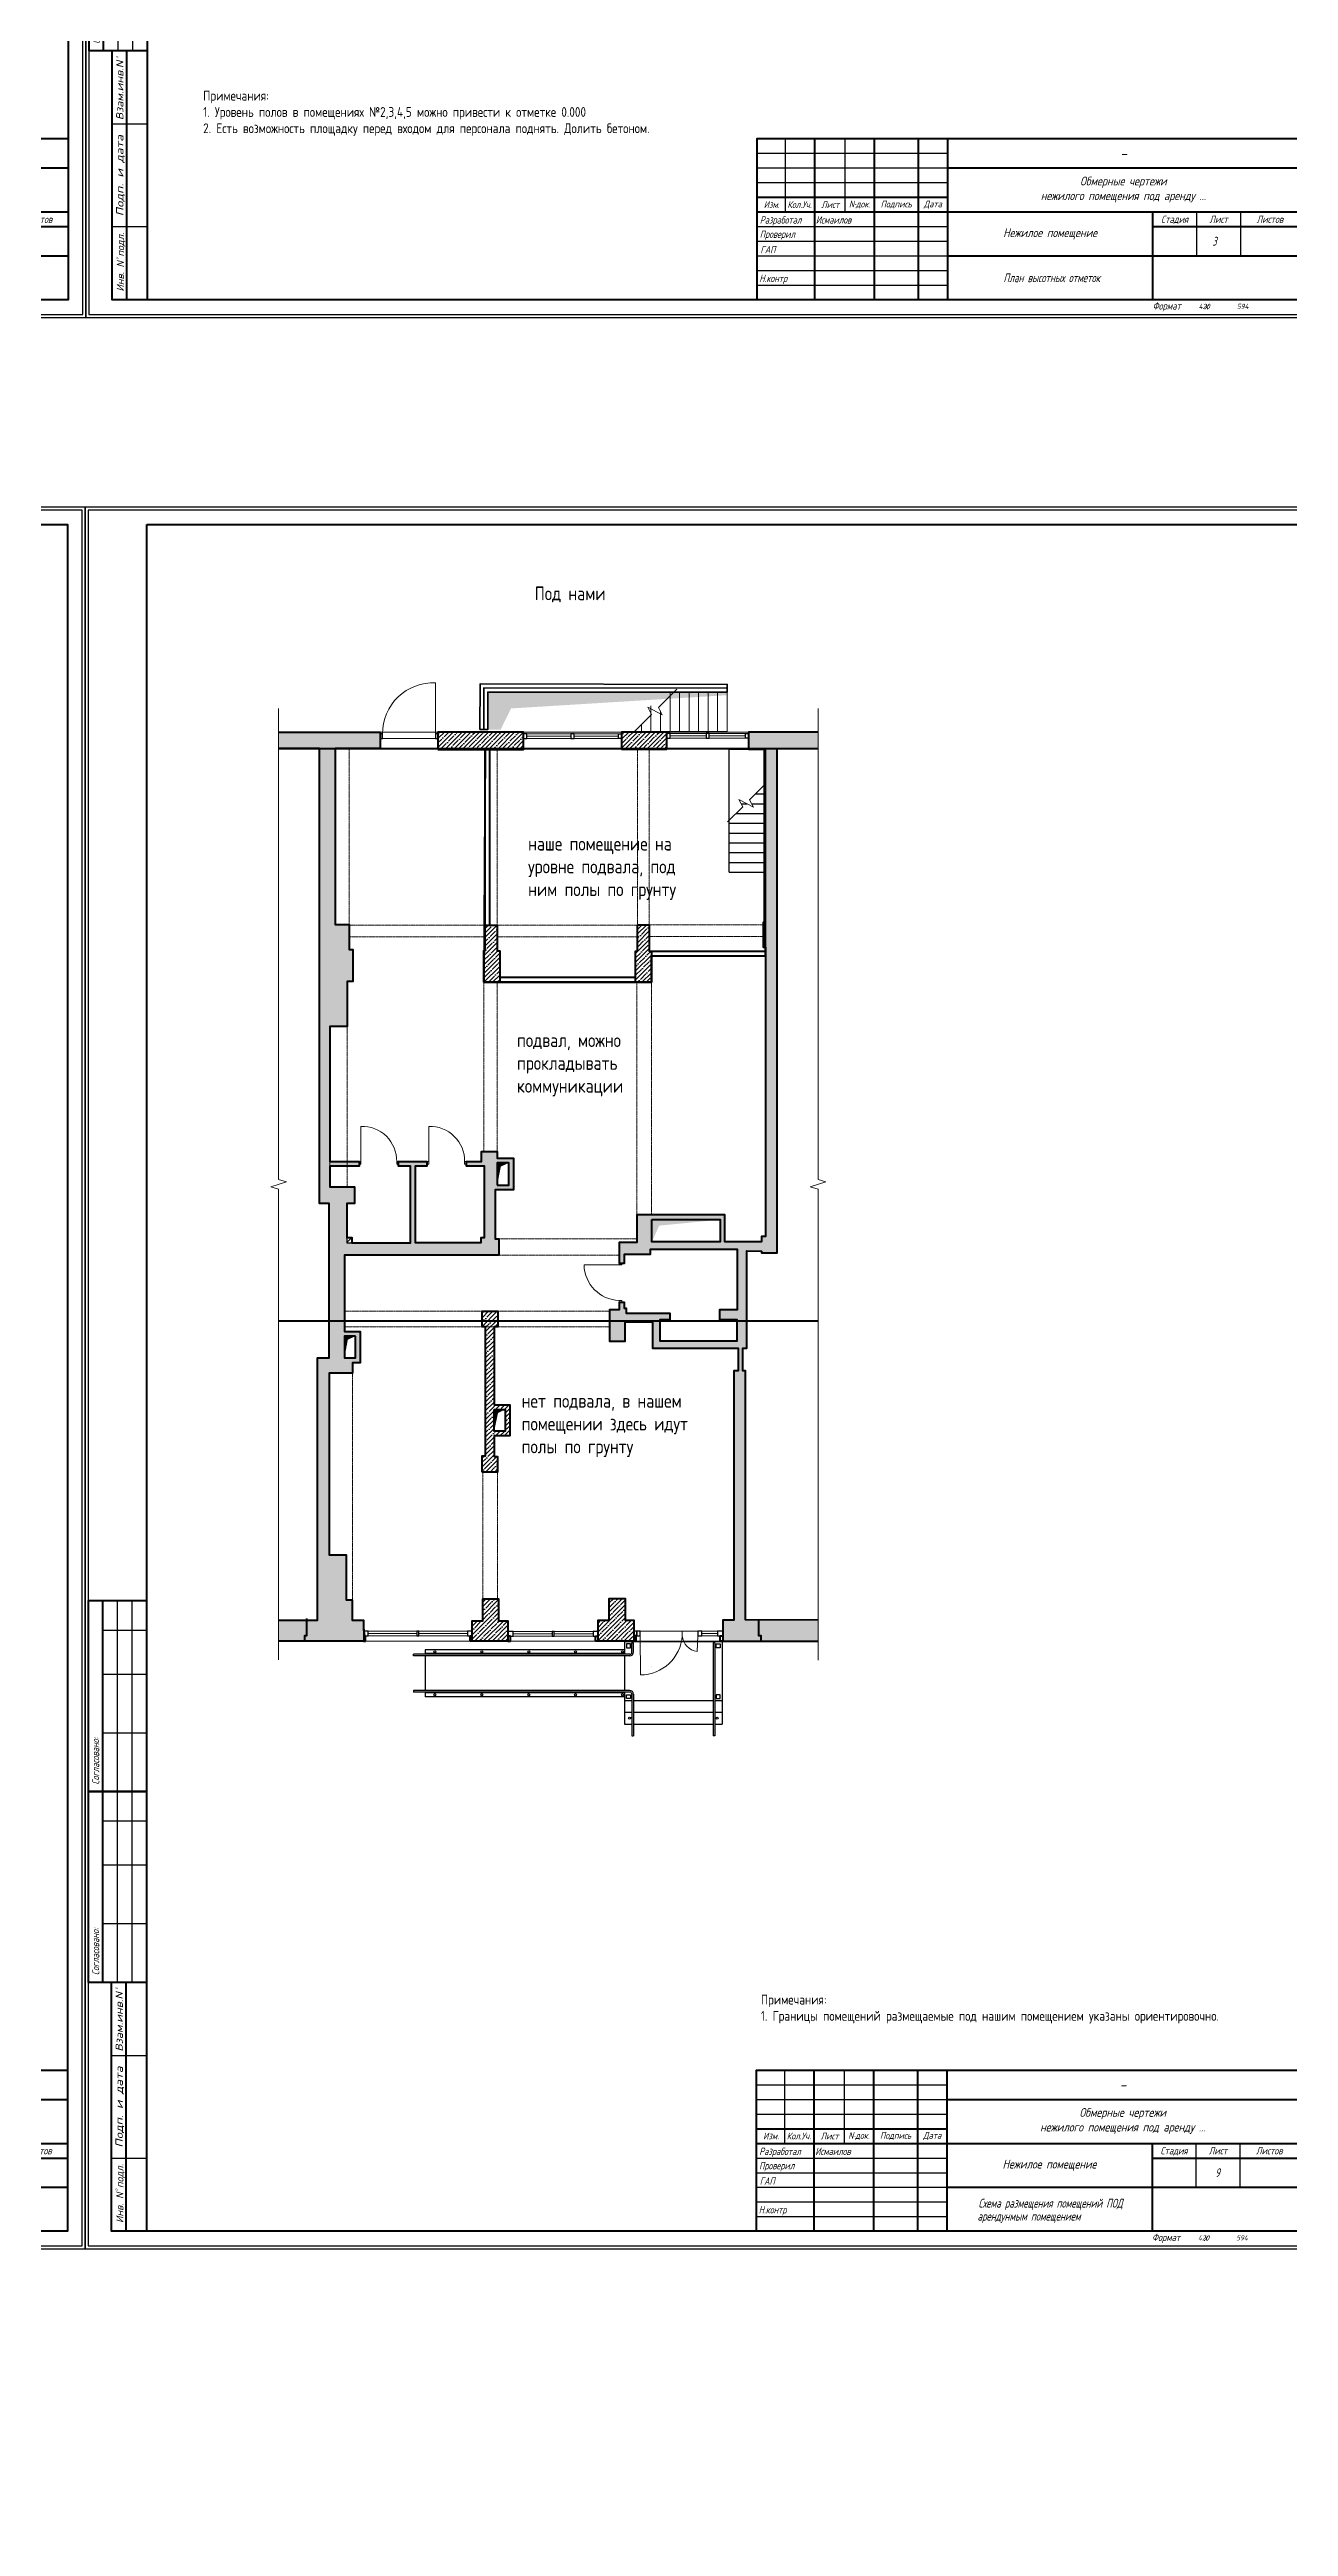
# Model space of a CAD drawing. Header units: millimetres. Extents: x -85477 to 745244, y -3684 to 128206.
# Drawn here: x 607434 to 639140, y -3684 to 59667 of the extents above; entities that cross this region are included whole.
import ezdxf
from ezdxf.enums import TextEntityAlignment as Align

# ---------------------------------------------------------------- set-up
doc = ezdxf.new("R2010")
doc.units = ezdxf.units.MM
doc.linetypes.add('ACAD_ISO02W100', pattern=[15, 12, -3])
for name, color, linetype, lineweight in [('FORMAT', 7, 'Continuous', 15), ('РАЗМЕРЫ', 5, 'Continuous', 15), ('СТЕНЫ 01', 7, 'Continuous', 50)]:
    doc.layers.add(name, color=color, linetype=linetype, lineweight=lineweight)
doc.layers.add('ФОРМАТ', color=7, linetype='Continuous')
doc.layers.add('ШТРИХОВКА', color=3, linetype='Continuous', transparency=0.5)
doc.styles.add('07', font='simplex.shx', dxfattribs={"width": 0.7, "oblique": 15})
doc.styles.add('ism - 02', font='simplex.shx', dxfattribs={"width": 0.8, "oblique": 15, "height": 150})
doc.styles.add('simplex', font='simplex.shx', dxfattribs={"width": 0.8, "oblique": 15})
doc.styles.get("Standard").update_dxf_attribs({"font": 'arial.ttf'})
doc.styles.add('TITLE', font='romant.shx', dxfattribs={"width": 0.8})
doc.linetypes.add('ограждение2', pattern='A,6.35,-2.54,[132,ltypeshp.shx,S=2.54,R=0,X=-2.54,Y=0],-2.54,25.4', length=36.83)
doc.dimstyles.new('горизонтальный М100', dxfattribs={"dimscale": 100, "dimtxt": 3, "dimasz": 2, "dimexe": 2, "dimexo": 1, "dimgap": 1, "dimtad": 1, "dimtih": 1, "dimtoh": 1, "dimdec": 0, "dimzin": 1, "dimdsep": 46, "dimtxsty": 'Standard', "dimblk": 'OBLIQUE', "dimcen": 0, "dimdle": 2, "dimadec": 0, "dimazin": 0, "dimtfac": 1, "dimtdec": 0, "dimtmove": 0, "dimatfit": 3, "dimfxl": 1, "dimtolj": 1, "dimtzin": 0, "dimarcsym": 0})
pattern_1 = [(45, (63000, -49398.51), (-112.2532, 112.2532), []), (45, (63112.25, -49398.51), (-112.2532, 112.2532), [198.4375, -39.6875, 0, -39.6875])]

# ---------------------------------------------------------------- blocks, each defined once
blk = doc.blocks.new('*D317')
at = {"layer": 'Defpoints', "color": 0, "linetype": 'ByBlock', "ltscale": 1.333333, "transparency": 16777216}
for p in [(-420, 0), (0, 0), (0, 0)]:
    blk.add_point(p, dxfattribs=at)
at = {"layer": 'ФОРМАТ', "color": 0, "linetype": 'ByBlock', "lineweight": -2, "ltscale": 1.333333, "transparency": 16777216}
blk.add_line((-420, 0), (0, 0), dxfattribs=at)
at = {"layer": 'ФОРМАТ', "color": 0, "linetype": 'ByBlock', "lineweight": -2, "ltscale": 1.333333, "transparency": 16777216, "insert": (-38.41, 3.78), "char_height": 150, "attachment_point": 5, "style": 'ism - 02'}
blk.add_mtext('\\A1;{\\H0.012x;420}', dxfattribs=at)
blk = doc.blocks.new('_None')
blk = doc.blocks.new('*D318')
at = {"layer": 'Defpoints', "color": 0, "linetype": 'ByBlock', "ltscale": 1.333333, "transparency": 16777216}
for p in [(0, 594), (0, 594), (0, 0)]:
    blk.add_point(p, dxfattribs=at)
at = {"layer": 'ФОРМАТ', "color": 0, "linetype": 'ByBlock', "lineweight": -2, "ltscale": 1.333333, "transparency": 16777216}
blk.add_line((0, 0), (0, 594), dxfattribs=at)
at = {"layer": 'ФОРМАТ', "color": 0, "linetype": 'ByBlock', "lineweight": -2, "ltscale": 1.333333, "transparency": 16777216, "insert": (-25.29, 3.78), "char_height": 150, "attachment_point": 5, "style": 'ism - 02'}
blk.add_mtext('\\A1;{\\H0.012x;594}', dxfattribs=at)
blk = doc.blocks.new('*U125')
at = {"layer": 'РАЗМЕРЫ', "color": 0, "ltscale": 100}
for p, q in [((0, -11842.5), (0, 200)), ((200, -11905), (-200, -12030)), ((-200, -12030), (0, -12092.5)), ((0, -11842.5), (200, -11905)), ((0, -24135), (0, -12092.5))]:
    blk.add_line(p, q, dxfattribs=at)
blk = doc.blocks.new('*U379')
at = {"layer": 'РАЗМЕРЫ', "color": 0, "ltscale": 100}
for p, q in [((-330, -330), (141, 141)), ((-978, -978), (-507, -507)), ((-233, -515), (-604, -321)), ((-604, -321), (-507, -507)), ((-330, -330), (-233, -515))]:
    blk.add_line(p, q, dxfattribs=at)
blk = doc.blocks.new('*U1236')
at = {"layer": 'РАЗМЕРЫ', "color": 0, "ltscale": 100}
for p, q in [((-243, -243), (141, 141)), ((-804, -804), (-420, -420)), ((-146, -429), (-517, -234)), ((-517, -234), (-420, -420)), ((-243, -243), (-146, -429))]:
    blk.add_line(p, q, dxfattribs=at)
blk = doc.blocks.new('*U316')
at = {"layer": 'ФОРМАТ', "linetype": 'ByBlock', "lineweight": -2, "ltscale": 1.333333}
for p, q in [((0, 594), (-420, 594)), ((-420, 594), (-420, 0)), ((0, 0), (0, 594)), ((-420, 0), (0, 0))]:
    blk.add_line(p, q, dxfattribs=at)
at = {"layer": 'ФОРМАТ', "linetype": 'ByBlock', "lineweight": -2}
for p, q in [((-409, 156), (-409, 221)), ((-404, 156), (-404, 221)), ((-409, 91), (-409, 156)), ((-404, 91), (-404, 156))]:
    blk.add_line(p, q, dxfattribs=at)
at = {"layer": 'ФОРМАТ', "lineweight": -2}
for p, q in [((-191, 56), (-126, 56)), ((-191, 51), (-126, 51)), ((-191, 46), (-126, 46)), ((-191, 31), (-126, 31)), ((-191, 26), (-126, 26)), ((-191, 21), (-126, 21)), ((-191, 16), (-126, 16)), ((-191, 11), (-126, 11))]:
    blk.add_line(p, q, dxfattribs=at)
at = {"layer": 'ФОРМАТ', "linetype": 'ByBlock', "lineweight": -2, "ltscale": 1.333333}
blk.add_lwpolyline([(-419, 1), (-1, 1), (-1, 593), (-419, 593)], close=True, dxfattribs=at)
at = {"layer": 'ФОРМАТ', "linetype": 'ByBlock', "lineweight": 40}
blk.add_lwpolyline([(-399, 588), (-6, 588), (-6, 6), (-399, 6)], close=True, dxfattribs=at)
for points in [[(-399, 221), (-419, 221), (-419, 156), (-399, 156)], [(-414, 156), (-414, 221)], [(-399, 156), (-419, 156), (-419, 91), (-399, 91)], [(-414, 91), (-414, 156)], [(-399, 6), (-406, 6), (-411, 6), (-411, 31), (-411, 66), (-411, 91), (-399, 91)], [(-406, 6), (-406, 91)]]:
    blk.add_lwpolyline(points, dxfattribs=at)
at = {"layer": 'ФОРМАТ', "linetype": 'ByBlock', "lineweight": -2}
for points in [[(-414, 211), (-399, 211)], [(-414, 196), (-399, 196)], [(-414, 176), (-399, 176)], [(-414, 146), (-399, 146)], [(-414, 131), (-399, 131)], [(-414, 111), (-399, 111)], [(-411, 66), (-399, 66)], [(-411, 31), (-399, 31)]]:
    blk.add_lwpolyline(points, dxfattribs=at)
at = {"layer": 'ФОРМАТ', "lineweight": 40}
for points in [[(-191, 6), (-191, 61), (-6, 61)], [(-171.4, 61), (-171.4, 5.97)], [(-151, 61), (-151, 6)], [(-136, 61), (-136, 6)], [(-126, 61), (-126, 6)], [(-126, 51), (-6, 51)], [(-191, 41), (-126, 41)], [(-191, 36), (-6, 36)], [(-56, 36), (-56, 6)], [(-56, 31), (-6, 31)], [(-126, 21), (-6, 21)]]:
    blk.add_lwpolyline(points, dxfattribs=at)
at = {"layer": 'ФОРМАТ', "lineweight": -2}
for points in [[(-181.4, 61), (-181.4, 36)], [(-161, 61), (-161, 36)], [(-41, 36), (-41, 21)], [(-26, 36), (-26, 21)]]:
    blk.add_lwpolyline(points, dxfattribs=at)
at = {"layer": 'ФОРМАТ', "linetype": 'ByBlock', "lineweight": -2, "style": 'ism - 02', "oblique": 15, "width": 0.8}
for s, height, p in [('Согласовано:', 2.5, (-415.23, 158.37)), ('о', 1, (-408.94, 88.48)), ('о', 1, (-408.94, 19.85))]:
    blk.add_text(s, height=height, rotation=90, dxfattribs=at).set_placement(p)
at = {"layer": 'ФОРМАТ', "lineweight": -2, "style": 'ism - 02', "oblique": 15, "width": 0.8}
blk.add_text('Согласовано:', height=2.5, rotation=90, dxfattribs=at).set_placement((-415.23, 93.37))
at = {"layer": 'ФОРМАТ', "lineweight": -2, "style": 'ism - 02', "oblique": 15}
for s, width, p, p2 in [('Взам.инв.N', 1.197279, (-407.16, 67.29), (-407.16, 87.57)), ('Подп. и дата', 1.359894, (-407.16, 34.54), (-407.16, 62.25)), ('Инв. N подл.', 1.088984, (-406.96, 8.84), (-406.96, 28.92))]:
    blk.add_text(s, height=2.5, rotation=90, dxfattribs=dict(at, width=width)).set_placement(p, p2, align=Align.FIT)
at = {"layer": 'ФОРМАТ', "lineweight": 20, "style": '07', "oblique": 15, "width": 0.7}
for s, p in [('Разработал', (-190.02, 31.28)), ('Исмаилов', (-170.92, 31.28)), ('Проверил', (-190.07, 26.4)), ('ГАП', (-189.85, 21.17)), ('Н.контр', (-190.2, 11.36))]:
    blk.add_text(s, height=2.5, dxfattribs=at).set_placement(p, align=Align.BOTTOM_LEFT)
at = {"layer": 'ФОРМАТ', "lineweight": -2, "style": 'ism - 02', "oblique": 15, "width": 0.8}
for s, p in [('Стадия', (-48.5, 33.5)), ('Лист', (-33.5, 33.5)), ('Листов', (-16, 33.5))]:
    blk.add_text(s, height=2.5, dxfattribs=at).set_placement(p, align=Align.MIDDLE_CENTER)
at = {"layer": 'ФОРМАТ', "lineweight": 20, "attachment_point": 5}
for s, insert, char_height, width, style in [('-', (-66, 56), 4, 120, 'ism - 02'), ('\\A1;Обмерные чертежи \\Pнежилого помещения под аренду ...', (-66, 43.63), 3, 120, 'ism - 02'), ('Изм.', (-186, 38.5), 2.3, 9, 'simplex'), ('Кол.Уч.', (-176.49, 38.5), 2.3, 9, 'simplex'), ('Лист', (-166, 38.5), 2.3, 9, 'simplex'), ('\\A1;N{\\W0.3;-}док.', (-156, 38.5), 2.3, 9, 'simplex'), ('Подпись', (-143.5, 38.5), 2.3, 14, 'simplex'), ('Дата', (-131, 38.5), 2.3, 9, 'simplex'), ('\\A1;Нежилое помещение', (-91, 28.5), 3, 70, 'ism - 02')]:
    blk.add_mtext(s, dxfattribs=dict(at, insert=insert, char_height=char_height, width=width, style=style))
at = {"layer": 'ФОРМАТ', "lineweight": -2, "insert": (-30.23, 3.61), "char_height": 2.5, "width": 51.5349, "attachment_point": 5, "line_spacing_factor": 0.8, "style": 'ism - 02'}
blk.add_mtext('\\pxsm1.1,ql;Формат      x', dxfattribs=at)
at = {"layer": 'ФОРМАТ', "linetype": 'ByBlock', "lineweight": -2, "ltscale": 1.333333}
dim = blk.add_linear_dim(base=(0, 594), p1=(0, 0), p2=(0, 594), angle=90, text='{\\H0.012x;<>}', dimstyle='горизонтальный М100', override={"dimscale": 1, "dimasz": 0, "dimexe": 0, "dimexo": 0, "dimtxsty": 'ism - 02', "dimblk1": 'None', "dimblk2": 'None', "dimsah": 1, "dimdle": 0, "dimse1": 1, "dimse2": 1, "dimtmove": 2, "dimfxl": 0}, dxfattribs=at)
dim.commit()
dim.dimension.update_dxf_attribs({"geometry": '*D318', "text_midpoint": (-25.29, 3.78), "dimtype": 160})
dim = blk.add_linear_dim(base=(0, 0), p1=(-420, 0), p2=(0, 0), text='{\\H0.012x;<>}', dimstyle='горизонтальный М100', override={"dimscale": 1, "dimasz": 0, "dimexe": 0, "dimexo": 0, "dimtxsty": 'ism - 02', "dimblk1": 'None', "dimblk2": 'None', "dimsah": 1, "dimdle": 0, "dimse1": 1, "dimse2": 1, "dimtmove": 2, "dimfxl": 0}, dxfattribs=at)
dim.commit()
dim.dimension.update_dxf_attribs({"geometry": '*D317', "text_midpoint": (-38.41, 3.78), "dimtype": 160})

msp = doc.modelspace()

# ---------------------------------------------------------------- hatches: boundary and pattern name
at = {"layer": 'ШТРИХОВКА'}
h = msp.add_hatch(color=254, dxfattribs=at)
h.dxf.hatch_style = 1
h.paths.add_polyline_path([(618650.6, 42273), (618979, 42273.3), (619243.9, 42814.2), (624775.6, 43154.1), (624775.6, 43231.2), (618650.6, 43231.2)])
h = msp.add_hatch(dxfattribs=at)
h.set_pattern_fill('ANSI35', color=254, scale=25)
h.set_pattern_definition(pattern_1)
h.paths.add_polyline_path([(618891.3, 30622.8), (619191.3, 30622.8), (619191.3, 31194.8), (618891.3, 31194.8)], flags=16)
h.paths.add_polyline_path([(615264.3, 26761.8), (614980.3, 26761.8), (614980.3, 26201.8), (615264.3, 26201.8)], flags=16)
h.paths.add_polyline_path([(613296.2, 19495.8), (614291.3, 19495.8), (614291.3, 26201.8), (614591.3, 26201.8), (614591.3, 30154.8), (614342.3, 30154.8), (614342.3, 41790.8), (613296.2, 41790.9), (613296.2, 42210.9), (615894.3, 42210.9), (615894.3, 41790.8), (614742.3, 41790.8), (614742.3, 37291.8), (615099.3, 37291.8), (615099.3, 36648.8), (615199.3, 36648.8), (615199.3, 35834.8), (615054.3, 35834.8), (615054.3, 34679.8), (614609.3, 34679.8), (614609.3, 31224.8), (615354.3, 31224.8), (615354.3, 31104.8), (614609.3, 31104.8), (614609.3, 30579.8), (615239.9, 30579.8), (615239.9, 30154.8), (615039.5, 30154.8), (615039.5, 29144.8), (616669.5, 29144.8), (616669.5, 31104.8), (616368.3, 31104.8), (616368.3, 31224.8), (617090.6, 31224.8), (617090.6, 31104.8), (616789.5, 31104.5), (616791.5, 29154.7), (618477.3, 29154.7), (618477.3, 29284.8), (618567, 29284.8), (618567, 31104.8), (618487.3, 31104.8), (618487.3, 31104.8), (618107.3, 31104.8), (618107.3, 31224.8), (618487.3, 31224.8), (618487.3, 31479.8), (618891.3, 31479.8), (618891.3, 31314.8), (619311.3, 31314.8), (619311.3, 30502.8), (618838.3, 30502.8), (618838.3, 29250.8), (618928.3, 29250.8), (618928.3, 28830.8), (614980.3, 28830.8), (614980.3, 26881.8), (615384.3, 26881.8), (615384.3, 26081.8), (615186.3, 26081.8), (615186.3, 25811.8), (614591.3, 25811.8), (614591.3, 21169.8), (615029.3, 21169.8), (615029.3, 20019.8), (615179.3, 20019.8), (615179.3, 19495.8), (615469.3, 19495.8), (615522.8, 18961.8), (613296.2, 18961.8)])
h = msp.add_hatch(dxfattribs=at)
h.set_pattern_fill('ANSI35', color=254, scale=25)
h.set_pattern_definition(pattern_1)
h.paths.add_polyline_path([(622071.3, 41776.8), (623233.3, 41776.8), (623233.3, 42210.8), (622071.3, 42210.8)])
h.paths.add_polyline_path([(617374.3, 41767.8), (619567.3, 41767.8), (619567.3, 42210.8), (617374.3, 42210.8)])
h = msp.add_hatch(dxfattribs=at)
h.set_pattern_fill('ANSI35', color=254, scale=25)
h.set_pattern_definition(pattern_1)
h.paths.add_polyline_path([(622850.3, 29739.8), (624595.3, 29739.8), (624595.3, 29174.8), (622850.3, 29174.8)], flags=16)
h.paths.add_polyline_path([(627100.5, 19499.3), (627100.5, 18959.8), (624664.3, 18959.8), (624664.3, 19499.8), (624946.3, 19499.8), (624946.3, 25875.8), (625056.3, 25875.8), (625056.3, 26451.8), (622863.3, 26451.8), (622863.3, 27125.8), (622167.3, 27125.8), (622167.3, 26628.8), (621767.3, 26628.8), (621767.3, 27435.8), (622012.3, 27435.8), (622012.3, 27620.8), (622152.3, 27620.8), (622152.3, 27470.8), (622197.3, 27470.8), (622197.3, 27342.8), (623320.3, 27342.8), (623320.3, 27182.8), (623062.3, 27182.8), (623062.3, 26632.8), (625027.3, 26632.7), (625027.3, 27183), (624582.8, 27182.5), (624582.8, 27432.9), (625028.6, 27432.7), (625030.8, 28982.8), (622815.3, 28982.8), (622815.3, 28860.8), (622147.3, 28860.8), (622147.3, 28630.8), (622012.3, 28630.8), (622012.3, 29154.8), (622465.3, 29154.8), (622465.3, 29859.8), (624715.3, 29859.8), (624715.3, 29174.8), (625654.3, 29174.8), (625654.3, 29309.8), (625754.3, 29309.8), (625754.3, 36709.8), (625696.3, 36709.8), (625696.3, 37339.8), (625719.3, 37339.8), (625719.3, 41774.8), (625321.3, 41774.8), (625321.3, 42210.8), (627100.5, 42210.8), (627100.5, 41790.8), (626054.3, 41790.8), (626054.3, 28889.8), (625654.3, 28889.8), (625654.3, 28937.4), (625279.3, 28938.3), (625279.3, 26451.8), (625177.8, 26451.8), (625177.8, 25875.8), (625246.3, 25875.8), (625246.3, 19504.3)])
h = msp.add_hatch(dxfattribs=at)
h.set_pattern_fill('ANSI35', color=254, scale=25)
h.set_pattern_definition(pattern_1)
h.paths.add_polyline_path([(622479.3, 37282.8), (622781.3, 37282.8), (622781.3, 36607.8), (622836.3, 36607.8), (622836.3, 35812.8), (622432.3, 35812.8), (622432.3, 36604.8), (622479.3, 36604.8)])
h.paths.add_polyline_path([(618581.3, 37273.8), (618891.3, 37273.8), (618891.3, 36618.8), (618956.3, 36618.8), (618956.3, 35810.8), (618551.3, 35810.8), (618551.3, 36622.8), (618581.3, 36622.8)])
h = msp.add_hatch(color=254, dxfattribs=at)
h.dxf.hatch_style = 1
h.paths.add_polyline_path([(618891.3, 30622.8), (618983.2, 31096.3), (619191.3, 31194.8), (618891.3, 31194.8)])
h = msp.add_hatch(dxfattribs=at)
h.set_pattern_fill('ANSI35', color=254, scale=25)
h.set_pattern_definition(pattern_1)
h.paths.add_polyline_path([(615039.5, 29144.8), (615169.5, 29144.8), (615169.5, 29284.8), (615039.5, 29284.8)])
h = msp.add_hatch(color=254, dxfattribs=at)
h.dxf.hatch_style = 1
h.paths.add_polyline_path([(622850.3, 29174.8), (623035.5, 29585.6), (624595.3, 29739.8), (622850.3, 29739.8)])
h = msp.add_hatch(dxfattribs=at)
h.set_pattern_fill('ANSI35', color=254, scale=25)
h.set_pattern_definition(pattern_1)
h.paths.add_polyline_path([(618813.3, 24885.8), (619095.3, 24885.8), (619095.3, 24327.8), (618813.3, 24327.8)], flags=16)
h.paths.add_polyline_path([(618508.3, 23282.8), (618508.3, 23702.8), (618595.3, 23702.8), (618595.3, 26996.8), (618503.3, 26996.8), (618503.3, 27396.8), (618903.3, 27396.8), (618903.3, 26996.8), (618813.3, 26996.8), (618813.3, 25005.8), (619215.3, 25005.8), (619215.3, 24207.8), (618815.3, 24207.8), (618815.3, 23682.8), (618900.3, 23682.8), (618900.3, 23282.8)])
h = msp.add_hatch(color=254, dxfattribs=at)
h.dxf.hatch_style = 1
h.paths.add_polyline_path([(614980.3, 26201.8), (615068.1, 26668), (615264.3, 26761.8), (614980.3, 26761.8)])
h = msp.add_hatch(color=254, dxfattribs=at)
h.dxf.hatch_style = 1
h.paths.add_polyline_path([(618813.3, 24327.8), (618912, 24796), (619095.3, 24885.8), (618813.3, 24885.8)])
h = msp.add_hatch(dxfattribs=at)
h.set_pattern_fill('ANSI35', color=254, scale=25)
h.set_pattern_definition(pattern_1)
h.paths.add_polyline_path([(618248.3, 18955.8), (618248.3, 19482.8), (618522.3, 19482.8), (618522.3, 20037.8), (618926.3, 20037.8), (618926.3, 19482.8), (619166.3, 19482.8), (619166.3, 18955.8)])
h.paths.add_polyline_path([(621470.3, 18959.8), (621470.3, 19494.8), (621758.3, 19494.8), (621758.3, 20050.8), (622163.3, 20050.8), (622163.3, 19494.8), (622385.3, 19494.8), (622385.3, 18959.8)])

# ---------------------------------------------------------------- linework, layer by layer
at = {"lineweight": 100}
for p, q in [((613296.2, 41790.9), (627100.5, 41790.8)), ((618581.3, 41767.8), (618551.3, 35810.8)), ((625754.3, 36487.8), (625754.3, 41790.8)), ((622836.3, 35810.8), (622836.3, 36487.8)), ((622836.3, 36487.8), (625754.3, 36487.8)), ((618551.3, 35810.8), (622836.3, 35810.8)), ((613296.2, 27151.5), (627100.5, 27151.5))]:
    msp.add_line(p, q, dxfattribs=at)
at = {"color": 254}
for p, q in [((624828, 41773.7), (625321.3, 41774.8)), ((624828, 40876.5), (624828, 41773.7)), ((624828, 38626.5), (624828, 40876.5)), ((625498.9, 40626.5), (625721.8, 40626.5)), ((624998.9, 40126.5), (625721.8, 40126.5)), ((625132.7, 40376.5), (625284.2, 40376.5)), ((625402.1, 40376.5), (625721.8, 40376.5)), ((624828, 39876.5), (625721.8, 39876.5)), ((624828, 39626.5), (625721.8, 39626.5)), ((624828, 39376.5), (625721.8, 39376.5)), ((624828, 39126.5), (625721.8, 39126.5)), ((624828, 38876.5), (625721.8, 38876.5)), ((624828, 38626.5), (625721.8, 38626.5)), ((622287.8, 18624.3), (616747.8, 18624.3)), ((616747.8, 18584.3), (616747.8, 18624.3)), ((622287.8, 18584.3), (616747.8, 18584.3)), ((622147.8, 18739.3), (617047.8, 18739.3)), ((617047.8, 18739.3), (617047.8, 18624.3)), ((622147.8, 18639.3), (617047.8, 18639.3)), ((617047.8, 18584.3), (617047.8, 17694.3)), ((617292.8, 18664.3), (617292.8, 18624.3)), ((617302.8, 18664.3), (617302.8, 18624.3)), ((618492.8, 18664.3), (618492.8, 18624.3)), ((618502.8, 18664.3), (618502.8, 18624.3)), ((619692.8, 18664.3), (619692.8, 18624.3)), ((619702.8, 18664.3), (619702.8, 18624.3)), ((620892.8, 18664.3), (620892.8, 18624.3)), ((620902.8, 18664.3), (620902.8, 18624.3)), ((622092.8, 18664.3), (622092.8, 18624.3)), ((622102.8, 18664.3), (622102.8, 18624.3)), ((624647.8, 18939.3), (622147.8, 18939.3)), ((622147.8, 18939.3), (622147.8, 18624.3)), ((622147.8, 18584.3), (622147.8, 17694.3)), ((622297.8, 18889.3), (622197.8, 18889.3)), ((622197.8, 18889.3), (622197.8, 18789.3)), ((622197.8, 18789.3), (622297.8, 18789.3)), ((622297.8, 18789.3), (622297.8, 18889.3)), ((622337.8, 18849.3), (622297.8, 18849.3)), ((622337.8, 18839.3), (622297.8, 18839.3)), ((622337.8, 18674.3), (622337.8, 18914.1)), ((622337.8, 18914.1), (622377.8, 18914.1)), ((622377.8, 18674.3), (622377.8, 18914.1)), ((624417.8, 18914.1), (624417.8, 16539.3)), ((624457.8, 18914.1), (624417.8, 18914.1)), ((624457.8, 18914.1), (624457.8, 16539.3)), ((624457.8, 18849.3), (624497.8, 18849.3)), ((624457.8, 18839.3), (624497.8, 18839.3)), ((624497.8, 18789.3), (624497.8, 18889.3)), ((624497.8, 18889.3), (624597.8, 18889.3)), ((624597.8, 18789.3), (624497.8, 18789.3)), ((624597.8, 18889.3), (624597.8, 18789.3)), ((624647.8, 18939.3), (624647.8, 16839.3)), ((622287.8, 17694.3), (616747.8, 17694.3)), ((616747.8, 17694.3), (616747.8, 17654.3)), ((622287.8, 17654.3), (616747.8, 17654.3)), ((617047.8, 17654.3), (617047.8, 17539.3)), ((622147.8, 17639.3), (617047.8, 17639.3)), ((622147.8, 17539.3), (617047.8, 17539.3)), ((617292.8, 17614.3), (617292.8, 17654.3)), ((617302.8, 17614.3), (617302.8, 17654.3)), ((618492.8, 17614.3), (618492.8, 17654.3)), ((618502.8, 17614.3), (618502.8, 17654.3)), ((619692.8, 17614.3), (619692.8, 17654.3)), ((619702.8, 17614.3), (619702.8, 17654.3)), ((620892.8, 17614.3), (620892.8, 17654.3)), ((620902.8, 17614.3), (620902.8, 17654.3)), ((622092.8, 17614.3), (622092.8, 17654.3)), ((622102.8, 17614.3), (622102.8, 17654.3)), ((622147.8, 17654.3), (622147.8, 16839.3)), ((622147.8, 17439.3), (622337.8, 17439.3)), ((622147.8, 17139.3), (622337.8, 17139.3)), ((622197.8, 17589.3), (622297.8, 17589.3)), ((622197.8, 17489.3), (622197.8, 17589.3)), ((622297.8, 17489.3), (622197.8, 17489.3)), ((622297.8, 17589.3), (622297.8, 17489.3)), ((622337.8, 17549.3), (622297.8, 17549.3)), ((622337.8, 17539.3), (622297.8, 17539.3)), ((622337.8, 17604.3), (622337.8, 16539.3)), ((622377.8, 17604.3), (622377.8, 16539.3)), ((622377.8, 17439.3), (624417.8, 17439.3)), ((622377.8, 17139.3), (624417.8, 17139.3)), ((624457.8, 17549.3), (624497.8, 17549.3)), ((624457.8, 17539.3), (624497.8, 17539.3)), ((624457.8, 17439.3), (624647.8, 17439.3)), ((624457.8, 17139.3), (624647.8, 17139.3)), ((624597.8, 17589.3), (624497.8, 17589.3)), ((624497.8, 17589.3), (624497.8, 17489.3)), ((624497.8, 17489.3), (624597.8, 17489.3)), ((624597.8, 17489.3), (624597.8, 17589.3)), ((622147.8, 16839.3), (622337.8, 16839.3)), ((622337.8, 16995.6), (622297.8, 16995.6)), ((622337.8, 16985.6), (622297.8, 16985.6)), ((622337.8, 16539.3), (622377.8, 16539.3)), ((622377.8, 16839.3), (624417.8, 16839.3)), ((624457.8, 16539.3), (624417.8, 16539.3)), ((624457.8, 16995.6), (624497.8, 16995.6)), ((624457.8, 16985.6), (624497.8, 16985.6)), ((624457.8, 16839.3), (624647.8, 16839.3))]:
    msp.add_line(p, q, dxfattribs=at)
for centre in [(617297.8, 18689.3), (618497.8, 18689.3), (619697.8, 18689.3), (620897.8, 18689.3), (622097.8, 18689.3), (617297.8, 17589.3), (618497.8, 17589.3), (619697.8, 17589.3), (620897.8, 17589.3), (622097.8, 17589.3), (622272.8, 16990.6), (624522.8, 16990.6)]:
    msp.add_circle(centre, 25, dxfattribs=at)
for centre, radius, start, end in [((622287.8, 18674.3), 50, 270.000001, 359.999999), ((622287.8, 18674.3), 90, 270, 0), ((622287.8, 17604.3), 90, 0, 90), ((622287.8, 17604.3), 50, 0.000001, 89.999999)]:
    msp.add_arc(centre, radius, start, end, dxfattribs=at)
at = {"layer": 'РАЗМЕРЫ', "color": 254}
for p, q in [((622012.3, 28580.8), (621112.3, 28580.8)), ((622832.5, 18311.2), (622832.5, 18311.2)), ((622832.5, 18310.7), (622832.5, 18310.7))]:
    msp.add_line(p, q, dxfattribs=at)
for points, format in [([(617314.3, 42167.8), (617314.3, 43467.8, 0.4297494), (615954.3, 42167.8)], "xyb"), ([(623069.4, 42726.9, 0, 0, 0), (624439.6, 42726.9, 112, 0, 0), (624775.6, 42726.9, 0, 0, 0)], "xyseb"), ([(625274.9, 40131.4, 0, 0, 0), (625274.9, 38952.1, 112, 0, 0), (625274.9, 38626.5, 0, 0, 0)], "xyseb"), ([(615404.3, 31224.8), (615404.3, 32124.8, -0.4293945), (616318.3, 31224.8)], "xyb"), ([(617140.6, 31224.8), (617140.6, 32124.8, -0.4272815), (618057.3, 31224.8)], "xyb"), ([(622553.1, 19094.8), (622560.2, 18094.9, 0.3920477), (623624.8, 19094.8)], "xyb"), ([(624023, 19094.8), (624009.7, 18697.5, -0.3543234), (623624.8, 19094.8)], "xyb")]:
    msp.add_lwpolyline(points, format=format, dxfattribs=at)
at = {"layer": 'РАЗМЕРЫ', "color": 254, "lineweight": 35}
msp.add_lwpolyline([(618448.7, 42272.9), (618451, 43442.9), (624776, 43431), (624775.6, 43231), (618650.6, 43231.2), (618650.6, 42273)], close=True, dxfattribs=at)
at = {"layer": 'РАЗМЕРЫ', "color": 254, "linetype": 'ограждение2', "lineweight": 35, "ltscale": 0.2}
msp.add_lwpolyline([(618549.7, 42272.9), (618549.7, 43342.7), (624775.8, 43331)], dxfattribs=at)
at = {"layer": 'РАЗМЕРЫ', "color": 254}
for points in [[(623069.4, 42757.4), (623069.4, 42222.8), (623313.1, 42222.8), (623313.1, 43133.2)], [(622581.9, 42402), (622581.9, 42222.8), (622825.6, 42222.8), (622825.6, 42645.7)], [(622825.6, 42885.1), (622825.6, 42222.8), (623069.4, 42222.8), (623069.4, 42757.4)], [(622825.6, 42845.5), (622825.6, 42885.1)], [(622402.7, 42222.8), (622581.9, 42222.8), (622581.9, 42402)], [(623624.8, 19094.8), (623624.8, 19214.8)]]:
    msp.add_lwpolyline(points, dxfattribs=at)
for points in [[(623556.9, 43231), (623313.1, 43231), (623313.1, 42222.8), (623556.9, 42222.8)], [(623800.6, 43231), (623556.9, 43231), (623556.9, 42222.8), (623800.6, 42222.8)], [(624044.4, 43231), (623800.6, 43231), (623800.6, 42222.8), (624044.4, 42222.8)], [(624288.1, 43231), (624044.4, 43231), (624044.4, 42222.8), (624288.1, 42222.8)], [(624531.9, 43231), (624288.1, 43231), (624288.1, 42222.8), (624531.9, 42222.8)], [(624775.6, 43231), (624531.9, 43231), (624531.9, 42222.8), (624775.6, 42222.8)], [(617374.3, 42210.8), (615894.3, 42210.8), (615894.3, 42047.8), (617374.3, 42047.8)], [(619567.3, 42210.8), (622071.3, 42210.8), (622071.3, 42044.8), (619567.3, 42044.8)], [(620779.3, 42164.8), (619647.3, 42164.8), (619647.3, 42104.8), (620779.3, 42104.8)], [(620779.3, 42104.8), (619647.3, 42104.8), (619647.3, 42044.8), (620779.3, 42044.8)], [(620859.3, 42164.8), (621991.3, 42164.8), (621991.3, 42104.8), (620859.3, 42104.8)], [(620859.3, 42104.8), (621991.3, 42104.8), (621991.3, 42044.8), (620859.3, 42044.8)], [(623233.3, 42210.8), (625321.3, 42210.8), (625321.3, 42056.8), (623233.3, 42056.8)], [(624237.3, 42176.8), (623313.3, 42176.8), (623313.3, 42116.8), (624237.3, 42116.8)], [(624237.3, 42116.8), (623313.3, 42116.8), (623313.3, 42056.8), (624237.3, 42056.8)], [(624317.3, 42176.8), (625241.3, 42176.8), (625241.3, 42116.8), (624317.3, 42116.8)], [(624317.3, 42116.8), (625241.3, 42116.8), (625241.3, 42056.8), (624317.3, 42056.8)], [(615354.3, 31224.8), (615404.3, 31224.8), (615404.3, 31154.8), (615354.3, 31154.8)], [(616318.3, 31224.8), (616368.3, 31224.8), (616368.3, 31154.8), (616318.3, 31154.8)], [(617090.6, 31224.8), (617140.6, 31224.8), (617140.6, 31154.8), (617090.6, 31154.8)], [(618057.3, 31224.8), (618107.3, 31224.8), (618107.3, 31154.8), (618057.3, 31154.8)], [(622012.3, 28580.8), (622012.3, 28630.8), (622082.3, 28630.8), (622082.3, 28580.8)], [(622012.3, 27620.8), (622012.3, 27670.8), (622082.3, 27670.8), (622082.3, 27620.8)], [(615469.3, 19215.8), (618248.3, 19215.8), (618248.3, 18955.8), (615469.3, 18961.8)], [(615587.8, 19215.8), (616832.8, 19215.8), (616832.8, 19155.8), (615587.8, 19155.8)], [(615587.8, 19155.8), (616832.8, 19155.8), (616832.8, 19095.8), (615587.8, 19095.8)], [(616887.8, 19215.8), (618129.8, 19215.8), (618129.8, 19155.8), (616887.8, 19155.8)], [(616887.8, 19155.8), (618129.8, 19155.8), (618129.8, 19095.8), (616887.8, 19095.8)], [(621470.3, 19204.8), (619166.3, 19204.8), (619166.3, 18955.8), (621470.3, 18959.8)], [(620297.8, 19204.8), (619302.8, 19204.8), (619302.8, 19144.8), (620297.8, 19144.8)], [(620297.8, 19144.8), (619302.8, 19144.8), (619302.8, 19084.8), (620297.8, 19084.8)], [(620352.8, 19204.8), (621342.8, 19204.8), (621342.8, 19144.8), (620352.8, 19144.8)], [(620352.8, 19144.8), (621342.8, 19144.8), (621342.8, 19084.8), (620352.8, 19084.8)], [(622385.3, 18959.8), (624664.3, 18959.8), (624664.3, 19214.8), (622385.3, 19214.8)], [(624127.8, 19214.8), (624527.8, 19214.8), (624527.8, 19154.8), (624127.8, 19154.8)], [(624127.8, 19154.8), (624527.8, 19154.8), (624527.8, 19094.8), (624127.8, 19094.8)]]:
    msp.add_lwpolyline(points, close=True, dxfattribs=at)
at = {"layer": 'РАЗМЕРЫ', "color": 254, "ltscale": 0.5}
msp.add_lwpolyline([(613296.2, 19495.8), (614291.3, 19495.8), (614291.3, 26201.8), (614591.3, 26201.8), (614591.3, 30154.8), (614342.3, 30154.8), (614342.3, 41790.8), (613296.2, 41790.9), (613296.2, 42210.9), (615894.3, 42210.9), (615894.3, 41790.8), (614742.3, 41790.8), (614742.3, 37291.8), (615099.3, 37291.8), (615099.3, 36648.8), (615199.3, 36648.8), (615199.3, 35834.8), (615054.3, 35834.8), (615054.3, 34679.8), (614609.3, 34679.8), (614609.3, 31224.8), (615354.3, 31224.8), (615354.3, 31104.8), (614609.3, 31104.8), (614609.3, 30579.8), (615239.9, 30579.8), (615239.9, 30154.8), (615039.5, 30154.8), (615039.5, 29144.8), (616669.5, 29144.8), (616669.5, 31104.8), (616368.3, 31104.8), (616368.3, 31224.8), (617090.6, 31224.8), (617090.6, 31104.8), (616789.5, 31104.5), (616791.5, 29154.7), (618477.3, 29154.7), (618477.3, 29284.8), (618567, 29284.8), (618567, 31104.8), (618487.3, 31104.8), (618487.3, 31104.8), (618107.3, 31104.8), (618107.3, 31224.8), (618487.3, 31224.8), (618487.3, 31479.8), (618891.3, 31479.8), (618891.3, 31314.8), (619311.3, 31314.8), (619311.3, 30502.8), (618838.3, 30502.8), (618838.3, 29250.8), (618928.3, 29250.8), (618928.3, 28830.8), (614980.3, 28830.8), (614980.3, 26881.8), (615384.3, 26881.8), (615384.3, 26081.8), (615186.3, 26081.8), (615186.3, 25811.8), (614591.3, 25811.8), (614591.3, 21169.8), (615029.3, 21169.8), (615029.3, 20019.8), (615179.3, 20019.8), (615179.3, 19495.8), (615469.3, 19495.8), (615522.8, 18961.8), (613296.2, 18961.8)], close=True, dxfattribs=at)
at = {"layer": 'РАЗМЕРЫ', "color": 254, "lineweight": 30}
for points in [[(615954.3, 42047.8), (615954.3, 42167.8), (615894.3, 42167.8), (615894.3, 42047.8)], [(617374.3, 42047.8), (617374.3, 42167.8), (617314.3, 42167.8), (617314.3, 42047.8)], [(619567.3, 42164.8), (619567.3, 42044.8), (619647.3, 42044.8), (619647.3, 42164.8)], [(620779.3, 42164.8), (620779.3, 42044.8), (620859.3, 42044.8), (620859.3, 42164.8)], [(622071.3, 42164.8), (622071.3, 42044.8), (621991.3, 42044.8), (621991.3, 42164.8)], [(623233.3, 42176.8), (623233.3, 42056.8), (623313.3, 42056.8), (623313.3, 42176.8)], [(624237.3, 42176.8), (624237.3, 42056.8), (624317.3, 42056.8), (624317.3, 42176.8)], [(625321.3, 42176.8), (625321.3, 42056.8), (625241.3, 42056.8), (625241.3, 42176.8)], [(615469.3, 19215.8), (615469.3, 19095.8), (615587.8, 19095.8), (615587.8, 19215.8)], [(616832.8, 19215.8), (616832.8, 19095.8), (616887.8, 19095.8), (616887.8, 19215.8)], [(618129.8, 19215.8), (618129.8, 19095.8), (618248.3, 19095.8), (618248.3, 19215.8)], [(619166.3, 19204.8), (619166.3, 19084.8), (619302.8, 19084.8), (619302.8, 19204.8)], [(620297.8, 19204.8), (620297.8, 19084.8), (620352.8, 19084.8), (620352.8, 19204.8)], [(621342.8, 19204.8), (621342.8, 19084.8), (621470.3, 19084.8), (621470.3, 19204.8)], [(622385.3, 19214.8), (622385.3, 19094.8), (622465.3, 19094.8), (622465.3, 19214.8)], [(622465.3, 19214.8), (622465.3, 19094.8), (622553.1, 19094.8), (622553.1, 19214.8)], [(624023, 19214.8), (624023, 19094.8), (624127.8, 19094.8), (624127.8, 19214.8)], [(624527.8, 19214.8), (624527.8, 19094.8), (624664.3, 19094.8), (624664.3, 19214.8)]]:
    msp.add_lwpolyline(points, close=True, dxfattribs=at)
at = {"layer": 'РАЗМЕРЫ', "color": 254, "linetype": 'ACAD_ISO02W100', "ltscale": 0.5}
for points in [[(614742.3, 41790.8), (614742.3, 37291.8), (615099.3, 37291.8), (615099.3, 41790.8)], [(618581.3, 37273.8), (618891.3, 37273.8), (618891.3, 41767.8), (618581.3, 41767.8)], [(622479.3, 37282.8), (622781.3, 37282.8), (622781.3, 41776.8), (622479.3, 41776.8)], [(615099.3, 37273.8), (615099.3, 36973.8), (618581.3, 36973.8), (618581.3, 37273.8)], [(618891.3, 37273.8), (618891.3, 36973.8), (622479.3, 36973.8), (622479.3, 37273.8)], [(622781.3, 37282.8), (622781.3, 36982.8), (625696.3, 36982.8), (625696.3, 37282.8)], [(618551.3, 35810.8), (618551.3, 31479.8), (618891.3, 31479.8), (618891.3, 35810.8)], [(622465.3, 35812.8), (622465.3, 29859.8), (622836.3, 29859.8), (622836.3, 35812.8)], [(614609.3, 34679.8), (614609.3, 30579.8), (615054.3, 30579.8), (615054.3, 34679.8)], [(618928.3, 29250.8), (622465.3, 29250.8), (622465.3, 29154.8), (622012.3, 29154.8), (622012.3, 28830.8), (618928.3, 28830.8)], [(614980.3, 27396.8), (621767.3, 27396.8), (621767.3, 26996.8), (614980.3, 26996.8)], [(615186.3, 20019.8), (615029.3, 20019.8), (615029.3, 21169.8), (614591.3, 21169.8), (614591.3, 25811.8), (615186.3, 25811.8)], [(618522.3, 23282.8), (618900.3, 23282.8), (618900.3, 20037.8), (618522.3, 20037.8)]]:
    msp.add_lwpolyline(points, close=True, dxfattribs=at)
at = {"layer": 'РАЗМЕРЫ', "color": 254}
msp.add_arc((622047.7, 28605.9), 935.7, 181.534859, 267.832045, dxfattribs=at)
at = {"layer": 'СТЕНЫ 01', "color": 254}
for p, q in [((618581.3, 37273.8), (618581.3, 41767.8)), ((618701.3, 37273.8), (618701.3, 41767.8)), ((622836.3, 36607.8), (625733.8, 36607.8)), ((622836.3, 36487.8), (625734.1, 36487.8)), ((622432.3, 35932.8), (618956.3, 35930.8)), ((622432.3, 35812.8), (618956.3, 35810.8)), ((615522.8, 19095.8), (615469.6, 19095.8)), ((615522.8, 18961.7), (615522.8, 19095.8)), ((618194.8, 18955.8), (618194.8, 19095.8)), ((618194.8, 19095.8), (618248.3, 19095.8)), ((619232.8, 19084.8), (619166.3, 19084.8)), ((619232.8, 18955.8), (619232.8, 19084.8)), ((621407.8, 18959.7), (621407.8, 19084.8)), ((621407.8, 19084.8), (621470.1, 19084.8)), ((622447.8, 19094.8), (622385.3, 19094.8)), ((622447.8, 18959.8), (622447.8, 19094.8)), ((624597.8, 18959.8), (624597.8, 19094.8)), ((624597.8, 19094.8), (624664.3, 19094.8)), ((615469.3, 18961.8), (615522.8, 18961.7)), ((618248.3, 18955.8), (618194.8, 18955.8)), ((619166.3, 18955.8), (619232.8, 18955.8)), ((621470.3, 18959.8), (621407.8, 18959.7)), ((622385.3, 18959.8), (622447.8, 18959.8)), ((624664.3, 18959.8), (624597.8, 18959.8))]:
    msp.add_line(p, q, dxfattribs=at)
for points in [[(613296.2, 42210.9), (615894.3, 42210.8), (615894.3, 41790.8), (614742.3, 41790.8), (614742.3, 37291.8), (615099.3, 37291.8), (615099.3, 36648.8), (615199.3, 36648.8), (615199.3, 35834.8), (615054.3, 35834.8), (615054.3, 34679.8), (614609.3, 34679.8), (614609.3, 31224.8), (615354.3, 31224.8), (615354.3, 31104.8), (614609.3, 31104.8), (614609.3, 30579.8), (615239.9, 30579.8), (615239.9, 30154.8), (615039.5, 30154.8), (615039.5, 29284.8), (615169.5, 29284.8), (615169.5, 29144.8), (616669.5, 29144.8), (616669.5, 31104.8), (616368.3, 31104.8), (616368.3, 31224.8), (617090.6, 31224.8), (617090.6, 31104.8), (616789.5, 31104.8), (616791.5, 29153.8), (618477.3, 29155.1), (618477.3, 29284.4), (618567, 29284.8), (618567, 31104.8), (618487.3, 31104.8), (618487.3, 31104.8), (618107.3, 31104.8), (618107.3, 31224.8), (618487.3, 31224.8), (618487.3, 31479.8), (618891.3, 31479.8), (618891.3, 31314.8), (619311.3, 31314.8), (619311.3, 30502.8), (618838.3, 30502.8), (618838.3, 29250.8), (618928.3, 29250.8), (618928.3, 28830.8), (614980.3, 28830.8), (614980.3, 26881.8), (615384.3, 26881.8), (615384.3, 26081.8), (615186.3, 26081.8), (615186.3, 25811.8), (614591.3, 25811.8), (614591.3, 21169.8), (615029.3, 21169.8), (615029.3, 20019.8), (615179.3, 20019.8), (615179.3, 19495.8), (615469.3, 19495.8), (615481.9, 18961.8), (613296.2, 18961.8)], [(627100.5, 42210.8), (625321.3, 42210.8), (625321.3, 41774.8), (625719.3, 41774.8), (625719.3, 37339.8), (625696.3, 37339.8), (625696.3, 36709.8), (625754.3, 36709.8), (625754.3, 29309.8), (625654.3, 29309.8), (625654.3, 29174.8), (624715.3, 29174.8), (624715.3, 29859.8), (622465.3, 29859.8), (622465.3, 29154.8), (622012.3, 29154.8), (622012.3, 28630.8), (622147.3, 28630.8), (622147.3, 28860.8), (622815.3, 28860.8), (622815.3, 28982.8), (625030.8, 28982.8), (625028.6, 27432.7), (624582.8, 27432.9), (624582.8, 27182.5), (625027.3, 27183), (625027.3, 26632.7), (623062.3, 26632.8), (623062.3, 27182.8), (623320.3, 27182.8), (623320.3, 27342.8), (622197.3, 27342.8), (622197.3, 27470.8), (622152.3, 27470.8), (622152.3, 27620.8), (622012.3, 27620.8), (622012.3, 27435.8), (621767.3, 27435.8), (621767.3, 26628.8), (622167.3, 26628.8), (622167.3, 27125.8), (622863.3, 27125.8), (622863.3, 26451.8), (625056.3, 26451.8), (625056.3, 25875.8), (624946.3, 25875.8), (624946.3, 19499.8), (624664.3, 19499.8), (624664.3, 18959.8), (627100.5, 18959.8)], [(613296.2, 19495.8), (614291.3, 19495.8), (614291.3, 26201.8), (614591.3, 26201.8), (614591.3, 30154.8), (614342.3, 30154.8), (614342.3, 41790.8), (613296.2, 41790.9)], [(627100.5, 19499.3), (625246.3, 19504.3), (625246.3, 25875.8), (625177.8, 25875.8), (625177.8, 26451.8), (625279.3, 26451.8), (625279.3, 28938.3), (625654.3, 28937.4), (625654.3, 28889.8), (626054.3, 28889.8), (626054.3, 41790.8), (627100.5, 41790.8)], [(613967.8, 18961.8), (613967.8, 19101.7), (614021.3, 19101.7), (614021.3, 19535.2)], [(625644.8, 18959.8), (625644.8, 18959.8), (625644.8, 19094.8), (625582.3, 19094.8), (625582.3, 19503.4)]]:
    msp.add_lwpolyline(points, dxfattribs=at)
for points in [[(617374.3, 41767.8), (619567.3, 41767.8), (619567.3, 42210.8), (617374.3, 42210.8)], [(622071.3, 41776.8), (623233.3, 41776.8), (623233.3, 42210.8), (622071.3, 42210.8)], [(618581.3, 37273.8), (618891.3, 37273.8), (618891.3, 36618.8), (618956.3, 36618.8), (618956.3, 35810.8), (618551.3, 35810.8), (618551.3, 36622.8), (618581.3, 36622.8)], [(622479.3, 37282.8), (622781.3, 37282.8), (622781.3, 36607.8), (622836.3, 36607.8), (622836.3, 35812.8), (622432.3, 35812.8), (622432.3, 36604.8), (622479.3, 36604.8)], [(618891.3, 30622.8), (619191.3, 30622.8), (619191.3, 31194.8), (618891.3, 31194.8)], [(622850.3, 29739.8), (624595.3, 29739.8), (624595.3, 29174.8), (622850.3, 29174.8)], [(618508.3, 23282.8), (618508.3, 23702.8), (618595.3, 23702.8), (618595.3, 26996.8), (618503.3, 26996.8), (618503.3, 27396.8), (618903.3, 27396.8), (618903.3, 26996.8), (618813.3, 26996.8), (618813.3, 25005.8), (619215.3, 25005.8), (619215.3, 24207.8), (618815.3, 24207.8), (618815.3, 23682.8), (618900.3, 23682.8), (618900.3, 23282.8)], [(615264.3, 26761.8), (614980.3, 26761.8), (614980.3, 26201.8), (615264.3, 26201.8)], [(618813.3, 24885.8), (619095.3, 24885.8), (619095.3, 24327.8), (618813.3, 24327.8)], [(618248.3, 18955.8), (618248.3, 19482.8), (618522.3, 19482.8), (618522.3, 20037.8), (618926.3, 20037.8), (618926.3, 19482.8), (619166.3, 19482.8), (619166.3, 18955.8)], [(621470.3, 18959.8), (621470.3, 19494.8), (621758.3, 19494.8), (621758.3, 20050.8), (622163.3, 20050.8), (622163.3, 19494.8), (622385.3, 19494.8), (622385.3, 18959.8)]]:
    msp.add_lwpolyline(points, close=True, dxfattribs=at)
at = {"layer": 'ШТРИХОВКА', "color": 254}
msp.add_lwpolyline([(615039.5, 29144.8), (615169.5, 29144.8), (615169.5, 29284.8), (615039.5, 29284.8)], close=True, dxfattribs=at)

# ---------------------------------------------------------------- block references
at = {"layer": 'РАЗМЕРЫ', "color": 254}
for name, p in [('*U379', (623346.4, 43166.5)), ('*U125', (613296.2, 42612.9)), ('*U125', (627100.5, 42610.8)), ('*U1236', (625592.5, 40720.1))]:
    msp.add_blockref(name, p, dxfattribs=at)
at = {"layer": 'ФОРМАТ', "ltscale": 1.333333, "xscale": 75, "yscale": 75, "zscale": 75}
for p in [(608364.2, 52813.5), (639864.2, 52813.5), (608348.2, 3415), (639848.2, 3415)]:
    msp.add_blockref('*U316', p, dxfattribs=at)

# ---------------------------------------------------------------- texts
at = {"color": 0, "lineweight": 25, "attachment_point": 1, "style": 'TITLE'}
for s, insert, char_height, own_width in [('Примечания: \\P1. Уровень полов в помещениях №2,3,4,5 можно привести к отметке 0.000\\P2. Есть возможность площадку перед входом для персонала поднять. Долить бетоном.', (611366.5, 58611.7), 250, 14011.332), ('наше помещение на уровне подвала, под ним полы по грунту', (619682.4, 39531.1), 350, 4666.331), ('подвал, можно прокладывать коммуникации', (619398.1, 34504.5), 350, 4666.331), ('нет подвала, в нашем помещении здесь идут полы по грунту', (619517.4, 25280.6), 350, 4666.331), ('Примечания: \\P1. Границы помещений размещаемые под нашим помещением указаны ориентировочно.\\P', (625639.2, 9916), 250, 13327.999)]:
    msp.add_mtext_dynamic_manual_height_columns(s, width=6363.628, gutter_width=1500, heights=[0], dxfattribs=dict(at, insert=insert, char_height=char_height)).dxf.set("width", own_width)
at = {"color": 0, "lineweight": 25, "insert": (606019.2, 45931.7), "char_height": 350, "attachment_point": 1, "style": 'TITLE'}
msp.add_mtext_dynamic_manual_height_columns('\\pxqc;Под нами', width=29475, gutter_width=1500, heights=[0], dxfattribs=at)
at = {"layer": 'FORMAT', "linetype": 'Continuous', "style": '07', "oblique": 15, "width": 0.7}
for s, p in [('3', (637189.6, 54651)), ('План высотных отметок', (631845.7, 53717)), ('9', (637262.3, 5252.5)), ('Схема размещения помещений ПОД ', (631206.7, 4471.5)), ('арендунмым помещением', (631182.9, 4138.2))]:
    msp.add_text(s, height=225, dxfattribs=at).set_placement(p)

doc.saveas('drawing.dxf')
